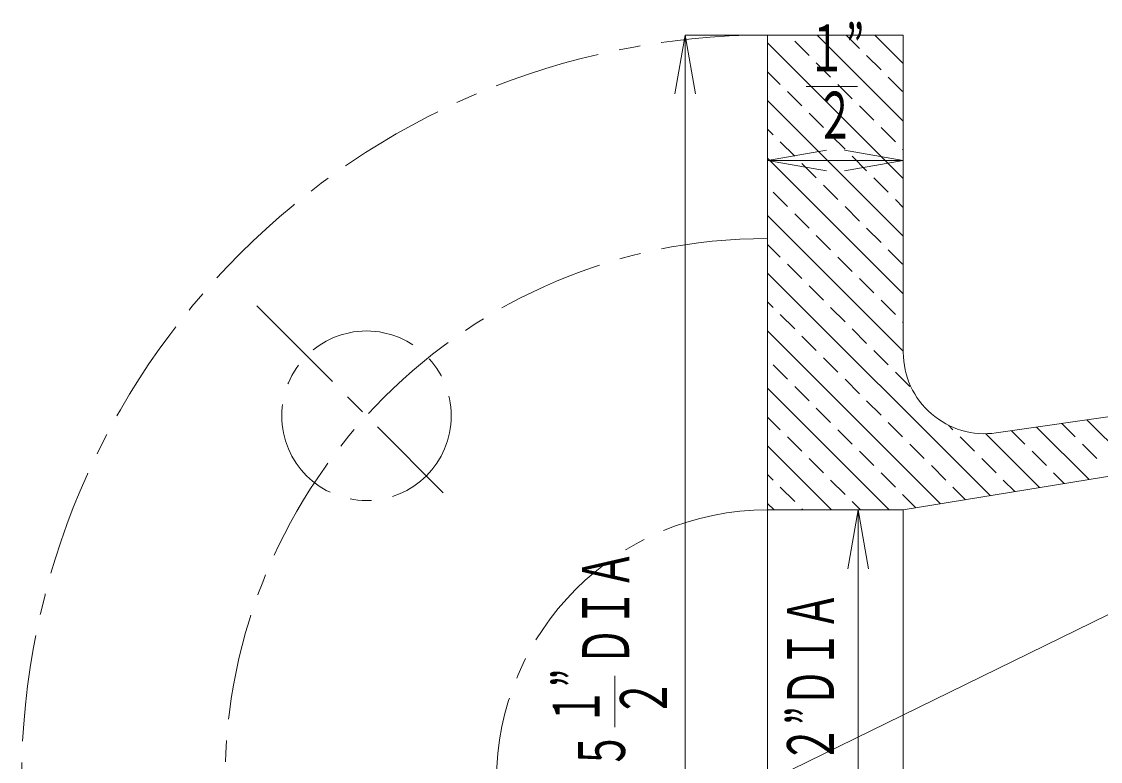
# Model space of a CAD drawing. Units: millimetres, scale not verified. Extents: x -574 to 574, y -406 to 12973.
# Drawn here: x -325.6 to -224.6, y 133.1 to 202.3 of the extents above; entities that cross this region are included whole.
import ezdxf
from ezdxf.enums import TextEntityAlignment as Align

# ---------------------------------------------------------------- set-up
doc = ezdxf.new("R2010")
doc.units = ezdxf.units.MM
doc.header["$LTSCALE"] = 2
doc.linetypes.add('CHAIN1', pattern=[8, 5, -1, 1, -1])
for name, color, linetype, lineweight in [('0-0_0', 3, 'Continuous', 18), ('0-1_芯', 4, 'CHAIN1', 18), ('0-2_寸法', 2, 'Continuous', 18)]:
    doc.layers.add(name, color=color, linetype=linetype, lineweight=lineweight)
doc.styles.add('ＭＳ ゴシック', font='')
doc.styles.get('ＭＳ ゴシック').set_extended_font_data('MS Gothic')

msp = doc.modelspace()

# ---------------------------------------------------------------- linework, layer by layer
at = {"layer": '0-0_0'}
for p, q in [((-255.771, 201.057), (-243.071, 201.057)), ((-255.771, 201.057), (-255.771, 61.357)), ((-243.071, 193.003), (-251.124, 201.057)), ((-247.179, 199.806), (-248.43, 201.057)), ((-243.071, 198.391), (-245.736, 201.057)), ((-243.071, 201.057), (-243.071, 171.353)), ((-243.071, 187.615), (-255.771, 200.315)), ((-251.894, 199.132), (-253.241, 200.479)), ((-245.158, 197.785), (-246.505, 199.132)), ((-249.873, 197.111), (-251.22, 198.459)), ((-254.588, 196.438), (-255.771, 197.621)), ((-243.138, 195.764), (-244.485, 197.111)), ((-247.852, 195.091), (-249.2, 196.438)), ((-252.567, 194.417), (-253.914, 195.764)), ((-243.071, 182.227), (-255.771, 194.927)), ((-245.832, 193.07), (-247.179, 194.417)), ((-250.547, 192.397), (-251.894, 193.744)), ((-255.261, 191.723), (-255.771, 192.233)), ((-243.811, 191.05), (-245.158, 192.397)), ((-253.241, 189.703), (-254.588, 191.05)), ((-248.526, 190.376), (-249.873, 191.723)), ((-243.071, 190.309), (-243.138, 190.376)), ((-243.071, 176.839), (-255.771, 189.539)), ((-251.22, 187.682), (-252.567, 189.029)), ((-246.505, 188.356), (-247.852, 189.703)), ((-249.2, 185.662), (-250.547, 187.009)), ((-244.485, 186.335), (-245.832, 187.682)), ((-253.914, 184.988), (-255.261, 186.335)), ((-247.179, 183.641), (-248.526, 184.988)), ((-243.071, 184.921), (-243.811, 185.662)), ((-243.071, 171.451), (-255.771, 184.151)), ((-251.894, 182.968), (-253.241, 184.315)), ((-245.158, 181.621), (-246.505, 182.968)), ((-249.873, 180.947), (-251.22, 182.294)), ((-254.588, 180.273), (-255.771, 181.457)), ((-243.138, 179.6), (-244.485, 180.947)), ((-247.852, 178.926), (-249.2, 180.273)), ((-252.567, 178.253), (-253.914, 179.6)), ((-234.943, 157.935), (-255.771, 178.763)), ((-245.832, 176.906), (-247.179, 178.253)), ((-250.547, 176.232), (-251.894, 177.579)), ((-255.261, 175.559), (-255.771, 176.068)), ((-243.811, 174.885), (-245.158, 176.232)), ((-253.241, 173.538), (-254.588, 174.885)), ((-248.526, 174.212), (-249.873, 175.559)), ((-243.071, 174.145), (-243.138, 174.212)), ((-239.574, 157.178), (-255.771, 173.374)), ((-251.22, 171.518), (-252.567, 172.865)), ((-246.505, 172.191), (-247.852, 173.538)), ((-249.2, 169.497), (-250.547, 170.844)), ((-244.485, 170.171), (-245.832, 171.518)), ((-253.914, 168.824), (-255.261, 170.171)), ((-247.179, 167.477), (-248.526, 168.824)), ((-242.464, 168.15), (-243.811, 169.497)), ((-244.391, 156.607), (-255.771, 167.986)), ((-251.894, 166.803), (-253.241, 168.15)), ((-245.158, 165.456), (-246.505, 166.803)), ((-249.873, 164.783), (-251.22, 166.13)), ((-254.588, 164.109), (-255.771, 165.292)), ((-243.138, 163.436), (-244.485, 164.783)), ((-234.364, 163.811), (-221.805, 165.621)), ((-226.973, 163.436), (-228.233, 164.695)), ((-221.049, 160.205), (-225.878, 165.034)), ((-247.852, 162.762), (-249.2, 164.109)), ((-238.423, 164.109), (-238.845, 164.531)), ((-230.312, 158.692), (-235.354, 163.734)), ((-231.688, 162.762), (-232.942, 164.016)), ((-225.68, 159.448), (-230.587, 164.355)), ((-252.567, 162.088), (-253.914, 163.436)), ((-241.117, 161.415), (-242.464, 162.762)), ((-236.403, 162.088), (-237.75, 163.436)), ((-224.953, 161.415), (-226.3, 162.762)), ((-249.779, 156.607), (-255.771, 162.598)), ((-245.832, 160.741), (-247.179, 162.088)), ((-229.667, 160.741), (-231.014, 162.088)), ((-250.547, 160.068), (-251.894, 161.415)), ((-239.097, 159.394), (-240.444, 160.741)), ((-234.382, 160.068), (-235.729, 161.415)), ((-255.261, 159.394), (-255.771, 159.904)), ((-243.811, 158.721), (-245.158, 160.068)), ((-227.996, 159.07), (-228.994, 160.068)), ((-253.241, 157.374), (-254.588, 158.721)), ((-248.526, 158.047), (-249.873, 159.394)), ((-237.259, 157.556), (-238.423, 158.721)), ((-232.627, 158.313), (-233.709, 159.394)), ((-241.89, 156.8), (-243.138, 158.047)), ((-255.167, 156.607), (-255.771, 157.21)), ((-252.473, 156.607), (-252.567, 156.7)), ((-247.085, 156.607), (-247.852, 157.374)), ((-243.071, 156.607), (-243.071, 105.807))]:
    msp.add_line(p, q, dxfattribs=at)
msp.add_lwpolyline([(-255.771, 156.607), (-243.071, 156.607), (-208.645, 162.232)], dxfattribs=at)
msp.add_arc((-235.451, 171.353), 7.62, 180, 278.20272, dxfattribs=at)
at = {"layer": '0-1_芯'}
msp.add_line((-303.582, 175.692), (-286.143, 158.202), dxfattribs=at)
msp.add_circle((-293.33, 165.411), 7.938, dxfattribs=at)
for radius in [69.85, 50.8, 25.4]:
    msp.add_arc((-255.771, 131.207), radius, 90, 270, dxfattribs=at)
at = {"layer": '0-2_寸法'}
for p, q in [((-263.484, 201.057), (-264.457, 195.542)), ((-263.484, 201.057), (-263.484, 61.357)), ((-252.176, 196.235), (-247.367, 196.235)), ((-255.771, 189.309), (-250.256, 190.281)), ((-243.071, 189.309), (-248.586, 190.281)), ((-255.771, 189.309), (-250.256, 188.336)), ((-247.298, 156.607), (-248.271, 151.092)), ((-247.298, 156.607), (-246.326, 151.092)), ((-247.298, 156.607), (-247.298, 105.807)), ((-210.141, 153.534), (-301.401, 108.879)), ((-270.085, 136.26), (-270.085, 141.069))]:
    msp.add_line(p, q, dxfattribs=at)
for points in [[(-247.377, 201.057), (-263.484, 201.057), (-262.512, 195.542)], [(-255.771, 189.309), (-243.071, 189.309), (-248.586, 188.336)]]:
    msp.add_lwpolyline(points, dxfattribs=at)

# ---------------------------------------------------------------- texts
at = {"layer": '0-2_寸法', "style": 'ＭＳ ゴシック', "width": 0.6}
for s, p in [('１”', (-252.047, 196.327)), ('２', (-251.262, 190.025))]:
    msp.add_text(s, height=4.399, dxfattribs=at).set_placement(p, align=Align.BOTTOM_LEFT)
for s, p in [('ＤＩＡ', (-267.413, 142.026)), ('２”ＤＩＡ', (-248.233, 132.863)), ('１”', (-270.177, 136.389)), ('２', (-263.874, 137.175)), ('５', (-267.802, 132.276))]:
    msp.add_text(s, height=4.399, rotation=90, dxfattribs=at).set_placement(p, align=Align.BOTTOM_LEFT)

doc.saveas('drawing.dxf')
